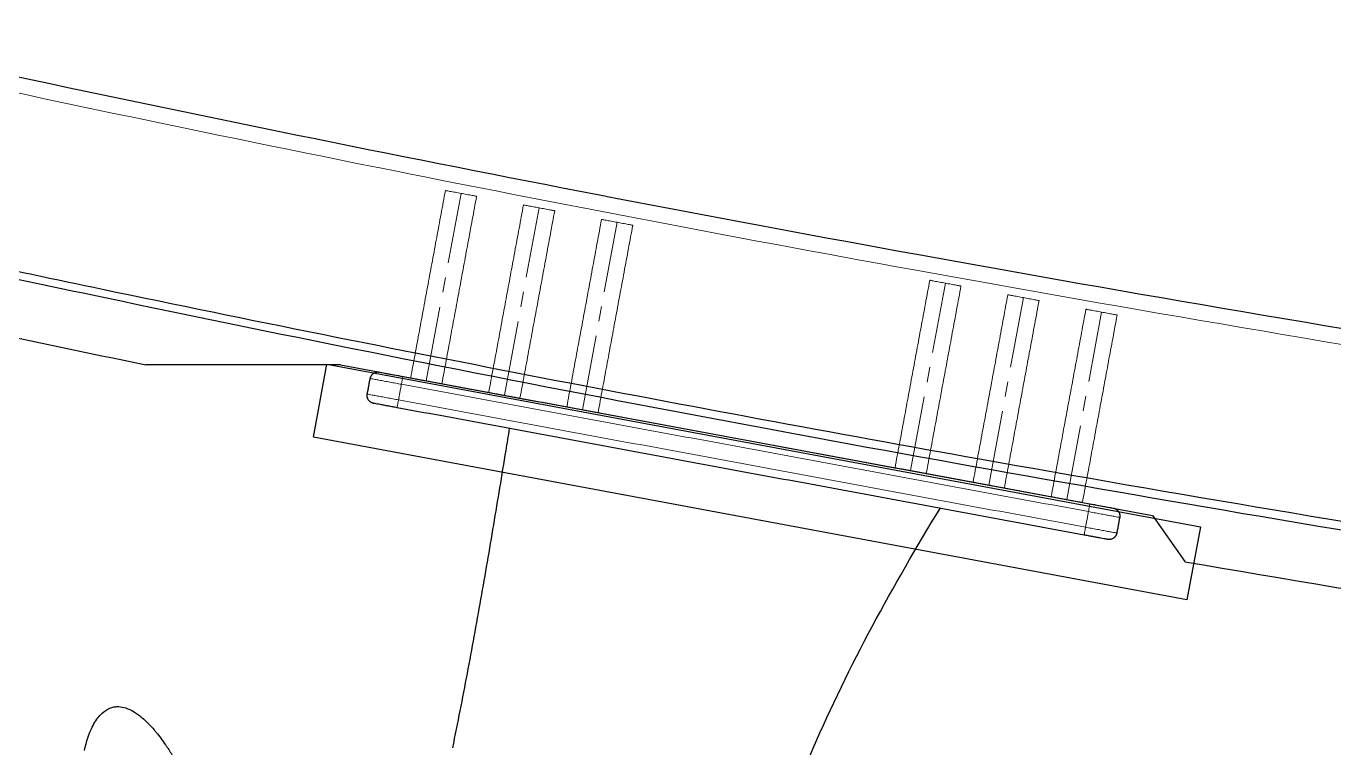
# Model space of a CAD drawing. Header units: inches. Extents: x 5516 to 5996, y -2506 to -2249.
# Drawn here: x 5587.35 to 5607.94, y -2478.41 to -2467.05 of the extents above; entities that cross this region are included whole.
import ezdxf

# ---------------------------------------------------------------- set-up
doc = ezdxf.new("R2010")
doc.units = ezdxf.units.IN
doc.header["$LTSCALE"] = 12
doc.header["$MEASUREMENT"] = 0
doc.linetypes.add('Center', pattern=[0.15748, 0.098425, -0.019685, 0.019685, -0.019685])
doc.layers.add('Make2D$DEFPOINTS', color=4, linetype='Continuous', true_color=0x00ffff)
doc.layers.add('Make2D$Visible$Curves', color=18, linetype='Continuous', true_color=0x000000)
for name, color, linetype, lineweight, true_color in [('Make2D$Visible$centerlines', 251, 'Center', 13, 0x696969), ('Make2D$Visible$DARK GRAY LINES', 251, 'Continuous', 13, 0x696969), ('Make2D$Visible$Tangents', 251, 'Continuous', 13, 0x696969)]:
    doc.layers.add(name, color=color, linetype=linetype, lineweight=lineweight, true_color=true_color)

msp = doc.modelspace()

# ---------------------------------------------------------------- linework, layer by layer
at = {"layer": 'Make2D$DEFPOINTS'}
msp.add_lwpolyline([(5592.08796, -2472.3687), (5605.83796, -2474.92869), (5605.62399, -2476.07795), (5591.87399, -2473.51796)], close=True, dxfattribs=at)
at = {"layer": 'Make2D$Visible$centerlines'}
for p, q in [((5593.65104, -2472.63218), (5594.19775, -2469.68241)), ((5594.88011, -2472.85997), (5595.42682, -2469.91021)), ((5596.10918, -2473.08777), (5596.65589, -2470.138)), ((5601.27619, -2474.04541), (5601.82289, -2471.09565)), ((5602.50526, -2474.27321), (5603.05196, -2471.32344)), ((5603.73432, -2474.501), (5604.28103, -2471.55124))]:
    msp.add_line(p, q, dxfattribs=at)
at = {"layer": 'Make2D$Visible$Curves'}
for p, q in [((5592.29907, -2472.3816), (5589.23806, -2472.3816)), ((5592.29907, -2472.3816), (5605.08138, -2474.75067)), ((5605.08138, -2474.75067), (5605.59266, -2475.47437))]:
    msp.add_line(p, q, dxfattribs=at)
for points, knots in [([(5583.57213, -2467.05048), (5589.48166, -2468.36543), (5598.82534, -2470.24576), (5608.21865, -2471.84378), (5611.64962, -2472.391)], [35.55812436, 35.55812436, 35.55812436, 35.55812436, 53.72968124, 64.15885937, 64.15885937, 64.15885937, 64.15885937]), ([(5606.48084, -2474.71821), (5600.49018, -2473.70032), (5592.93316, -2472.27231), (5585.3973, -2470.64733), (5583.82463, -2470.29921)], [-1575.4199961, -1575.4199961, -1575.4199961, -1575.4199961, -1111.99776075, -989.6859472, -989.6859472, -989.6859472, -989.6859472]), ([(5611.64962, -2475.42809), (5608.54925, -2474.9364), (5605.45368, -2474.41607), (5602.3627, -2473.86563), (5600.06599, -2473.45663), (5595.45632, -2472.60143), (5590.85996, -2471.67739), (5588.55338, -2471.19507), (5587.07131, -2470.88516), (5585.59109, -2470.56794), (5584.11263, -2470.24326)], [371.93794286, 371.93794286, 371.93794286, 371.93794286, 381.35594724, 381.35594724, 381.35594724, 388.35364038, 395.42217628, 395.42217628, 395.42217628, 399.96374784, 399.96374784, 399.96374784, 399.96374784]), ([(5592.9136, -2472.4955), (5592.9136, -2472.4955), (5592.92296, -2472.49723), (5592.96038, -2472.50417), (5592.98834, -2472.50935), (5593.05486, -2472.52168), (5593.09605, -2472.52931), (5593.18639, -2472.54606), (5593.23529, -2472.55512), (5593.28232, -2472.56384)], [0, 0, 0, 0, 3.76412109, 3.76412109, 7.52824217, 7.52824217, 11.29236326, 11.29236326, 15.05648435, 15.05648435, 15.05648435, 15.05648435]), ([(5598.6065, -2482.53196), (5598.64745, -2482.17493), (5598.70323, -2481.82051), (5598.84237, -2481.1164), (5598.92627, -2480.76628), (5599.21635, -2479.7348), (5599.46206, -2479.06866), (5600.02143, -2477.76432), (5600.33499, -2477.12608), (5601.00906, -2475.86891), (5601.36956, -2475.25102), (5601.73936, -2474.63977)], [0, 0, 0, 0, 27.19428124, 27.19428124, 54.38856274, 54.38856274, 108.77712573, 108.77712573, 163.16568872, 163.16568872, 217.5542517, 217.5542517, 217.5542517, 217.5542517]), ([(5604.09813, -2474.56843), (5604.14516, -2474.57715), (5604.19406, -2474.58621), (5604.2844, -2474.60295), (5604.32559, -2474.61059), (5604.39211, -2474.62292), (5604.42007, -2474.6281), (5604.45749, -2474.63503), (5604.46685, -2474.63677), (5604.46685, -2474.63677)], [0, 0, 0, 0, 3.76412109, 3.76412109, 7.52824218, 7.52824218, 11.29236327, 11.29236327, 15.05648435, 15.05648435, 15.05648435, 15.05648435]), ([(5627.60709, -2477.85649), (5623.80157, -2477.36878), (5616.7524, -2476.39129), (5609.71814, -2475.26827), (5606.48084, -2474.71821)], [-2118.99860262, -2118.99860262, -2118.99860262, -2118.99860262, -1825.84943679, -1575.4199961, -1575.4199961, -1575.4199961, -1575.4199961]), ([(5588.2692, -2478.45334), (5588.30268, -2478.30473), (5588.3726, -2478.08821), (5588.50648, -2477.89557), (5588.6304, -2477.79216), (5588.72637, -2477.763), (5588.7785, -2477.76006), (5588.78586, -2477.75989)], [0, 0, 0, 0, 23.50449074, 41.06472436, 56.80968848, 70.96579413, 73.2701054, 73.2701054, 73.2701054, 73.2701054]), ([(5588.78586, -2477.75989), (5588.81932, -2477.7591), (5588.89251, -2477.76775), (5589.00891, -2477.81435), (5589.10772, -2477.87897), (5589.16457, -2477.92514), (5589.17982, -2477.93814)], [73.2701054, 73.2701054, 73.2701054, 73.2701054, 83.74893268, 95.37306014, 106.04635005, 109.90831443, 109.90831443, 109.90831443, 109.90831443]), ([(5589.17982, -2477.93814), (5589.20351, -2477.95836), (5589.22763, -2477.98041), (5589.25201, -2478.00422), (5589.2623, -2478.01426), (5589.27265, -2478.02464), (5589.28306, -2478.03533), (5589.30992, -2478.06295), (5589.33712, -2478.0927), (5589.36472, -2478.12475), (5589.37672, -2478.13867), (5589.38877, -2478.15301), (5589.4009, -2478.16779), (5589.42435, -2478.19637), (5589.44801, -2478.22653), (5589.47188, -2478.25828), (5589.49618, -2478.29062), (5589.52067, -2478.32461), (5589.54531, -2478.36021), (5589.55468, -2478.37375), (5589.56408, -2478.38752), (5589.57349, -2478.40152), (5589.60539, -2478.449), (5589.63756, -2478.49919), (5589.6699, -2478.55198), (5589.70029, -2478.60157), (5589.73088, -2478.65352), (5589.76164, -2478.70769), (5589.77522, -2478.73161), (5589.78885, -2478.75597), (5589.80252, -2478.78077), (5589.81806, -2478.80897), (5589.83367, -2478.83773), (5589.84934, -2478.86702), (5589.87728, -2478.91926), (5589.90541, -2478.97318), (5589.93376, -2479.0287), (5589.9608, -2479.08164), (5589.98801, -2479.136), (5590.01534, -2479.19175), (5590.04139, -2479.24491), (5590.06759, -2479.29941), (5590.09388, -2479.35519), (5590.11894, -2479.40838), (5590.14406, -2479.4627), (5590.16917, -2479.51804), (5590.19328, -2479.5712), (5590.21736, -2479.62527), (5590.24135, -2479.68015), (5590.26447, -2479.73306), (5590.28752, -2479.78675), (5590.31044, -2479.84109), (5590.33258, -2479.89361), (5590.35462, -2479.94678), (5590.3765, -2480.00047), (5590.39771, -2480.05253), (5590.41878, -2480.10507), (5590.43966, -2480.15801), (5590.45999, -2480.20953), (5590.48014, -2480.26144), (5590.50009, -2480.31361), (5590.51955, -2480.36452), (5590.53881, -2480.41568), (5590.55791, -2480.46705), (5590.57654, -2480.51715), (5590.59528, -2480.5682), (5590.61347, -2480.61854), (5590.62936, -2480.66253), (5590.64497, -2480.70632), (5590.66055, -2480.75045), (5590.66298, -2480.75734), (5590.66516, -2480.76351), (5590.66708, -2480.76896), (5590.68446, -2480.8183), (5590.70172, -2480.86776), (5590.71879, -2480.91711), (5590.73566, -2480.9659), (5590.75236, -2481.01465), (5590.76891, -2481.06338), (5590.78526, -2481.11155), (5590.80145, -2481.15965), (5590.81753, -2481.20763), (5590.83345, -2481.25511), (5590.8493, -2481.30257), (5590.86499, -2481.34986), (5590.8806, -2481.39687), (5590.89608, -2481.44376), (5590.91146, -2481.49054), (5590.92673, -2481.53701), (5590.94196, -2481.58351), (5590.95706, -2481.62975), (5590.9609, -2481.64152), (5590.9644, -2481.65224), (5590.96755, -2481.6619), (5590.97908, -2481.69725), (5590.99053, -2481.73242), (5591.00198, -2481.76756), (5591.00938, -2481.7903), (5591.01678, -2481.81299), (5591.02417, -2481.83565)], [0, 0, 0, 0, 0.2280958, 0.2280958, 0.2280958, 0.32426972, 0.32426972, 0.32426972, 0.57245066, 0.57245066, 0.57245066, 0.68033306, 0.68033306, 0.68033306, 0.889039, 0.889039, 0.889039, 1.10166771, 1.10166771, 1.10166771, 1.182509, 1.182509, 1.182509, 1.45665353, 1.45665353, 1.45665353, 1.714184, 1.714184, 1.714184, 1.82786752, 1.82786752, 1.82786752, 1.95716436, 1.95716436, 1.95716436, 2.18774094, 2.18774094, 2.18774094, 2.40765695, 2.40765695, 2.40765695, 2.61740574, 2.61740574, 2.61740574, 2.8172775, 2.8172775, 2.8172775, 3.00939438, 3.00939438, 3.00939438, 3.19457909, 3.19457909, 3.19457909, 3.373557, 3.373557, 3.373557, 3.54706484, 3.54706484, 3.54706484, 3.71592956, 3.71592956, 3.71592956, 3.88067472, 3.88067472, 3.88067472, 4.04220127, 4.04220127, 4.04220127, 4.18229394, 4.18229394, 4.18229394, 4.2019163, 4.2019163, 4.2019163, 4.35898947, 4.35898947, 4.35898947, 4.5141338, 4.5141338, 4.5141338, 4.66751752, 4.66751752, 4.66751752, 4.81941997, 4.81941997, 4.81941997, 4.9703283, 4.9703283, 4.9703283, 5.12041643, 5.12041643, 5.12041643, 5.15517901, 5.15517901, 5.15517901, 5.2698335, 5.2698335, 5.2698335, 5.3440865, 5.3440865, 5.3440865, 5.3440865])]:
    msp.add_open_spline(points, degree=3, knots=knots, dxfattribs=at)
for points, degree in [([(5583.69963, -2471.19332), (5585.54453, -2471.60139), (5587.39069, -2471.99737), (5589.23806, -2472.3816)], 3), ([(5592.72236, -2472.84144), (5592.76792, -2472.59563)], 1), ([(5593.28232, -2472.56384), (5604.09813, -2474.56843)], 1), ([(5604.00701, -2475.06006), (5593.19121, -2473.05547)], 1), ([(5594.95844, -2473.383), (5594.9395, -2473.49837), (5594.92053, -2473.61385), (5594.90151, -2473.72945)], 3), ([(5594.9015, -2473.72951), (5594.86949, -2473.92413), (5594.83736, -2474.11911), (5594.805, -2474.3146)], 3), ([(5594.80499, -2474.31469), (5594.77281, -2474.50913), (5594.74039, -2474.70408), (5594.70757, -2474.89973)], 3), ([(5594.70755, -2474.89984), (5594.67496, -2475.09407), (5594.64197, -2475.289), (5594.60838, -2475.48481)], 3), ([(5604.56698, -2474.78245), (5604.52142, -2475.02827)], 1), ([(5594.60836, -2475.48494), (5594.57508, -2475.67898), (5594.54121, -2475.87388), (5594.50661, -2476.06982)], 3), ([(5605.59179, -2475.47947), (5611.8728, -2476.55652), (5618.16614, -2477.51011), (5624.46999, -2478.35335)], 3), ([(5591.83271, -2484.02882), (5643.71314, -2475.81177)], 1), ([(5594.50658, -2476.06998), (5594.47234, -2476.26385), (5594.43737, -2476.45875), (5594.40159, -2476.65475)], 3), ([(5594.40156, -2476.65493), (5594.3662, -2476.8487), (5594.33004, -2477.04357), (5594.29297, -2477.23958)], 3), ([(5594.29293, -2477.23979), (5594.2563, -2477.43348), (5594.21877, -2477.62831), (5594.18018, -2477.82431)], 3), ([(5588.4499, -2477.97202), (5588.45118, -2477.97016), (5588.45247, -2477.96831), (5588.45375, -2477.96648)], 3), ([(5594.18014, -2477.82453), (5594.14202, -2478.01815), (5594.10288, -2478.21292), (5594.06266, -2478.40891)], 3)]:
    msp.add_open_spline(points, degree=degree, dxfattribs=at)
for points, weights in [([(5592.76792, -2472.59563), (5592.7907, -2472.47272), (5592.9136, -2472.4955)], [1, 0.707106781176, 1]), ([(5592.82249, -2472.98713), (5592.69958, -2472.96435), (5592.72236, -2472.84144)], [1, 0.707106781121, 1]), ([(5593.19121, -2473.05547), (5592.82249, -2472.98713), (5592.82249, -2472.98713)], [1, 0.707106781256, 1]), ([(5604.46685, -2474.63677), (5604.58976, -2474.65955), (5604.56698, -2474.78245)], [1, 0.707106781191, 1]), ([(5604.37573, -2475.1284), (5604.37573, -2475.1284), (5604.00701, -2475.06006)], [1, 0.707106781219, 1]), ([(5604.52142, -2475.02827), (5604.49864, -2475.15118), (5604.37573, -2475.1284)], [1, 0.707106781239, 1])]:
    msp.add_rational_spline(points, weights, degree=2, dxfattribs=at)
at = {"layer": 'Make2D$Visible$DARK GRAY LINES'}
for points in [[(5593.40523, -2472.58662), (5593.95194, -2469.63685)], [(5594.44357, -2469.72797), (5593.89686, -2472.67774)], [(5594.6343, -2472.81441), (5595.18101, -2469.86465)], [(5595.67263, -2469.95577), (5595.12593, -2472.90553)], [(5595.86337, -2473.04221), (5596.41007, -2470.09244)], [(5596.9017, -2470.18356), (5596.355, -2473.13333)], [(5601.03037, -2473.99986), (5601.57708, -2471.05009)], [(5602.06871, -2471.14121), (5601.522, -2474.09097)], [(5602.25944, -2474.22765), (5602.80615, -2471.27788)], [(5603.29778, -2471.369), (5602.75107, -2474.31877)], [(5603.48851, -2474.45544), (5604.03522, -2471.50568)], [(5604.52684, -2471.5968), (5603.98014, -2474.54656)]]:
    msp.add_open_spline(points, degree=1, dxfattribs=at)
for points in [[(5593.95194, -2469.63685), (5593.95194, -2469.63685), (5594.19775, -2469.68241), (5594.44357, -2469.72797), (5594.44357, -2469.72797)], [(5595.18101, -2469.86465), (5595.18101, -2469.86465), (5595.42682, -2469.91021), (5595.67263, -2469.95577), (5595.67263, -2469.95577)], [(5596.41007, -2470.09244), (5596.41007, -2470.09244), (5596.65589, -2470.138), (5596.9017, -2470.18356), (5596.9017, -2470.18356)], [(5601.57708, -2471.05009), (5601.57708, -2471.05009), (5601.82289, -2471.09565), (5602.06871, -2471.14121), (5602.06871, -2471.14121)], [(5602.80615, -2471.27788), (5602.80615, -2471.27788), (5603.05196, -2471.32344), (5603.29778, -2471.369), (5603.29778, -2471.369)], [(5604.03522, -2471.50568), (5604.03522, -2471.50568), (5604.28103, -2471.55124), (5604.52684, -2471.5968), (5604.52684, -2471.5968)], [(5593.40523, -2472.58662), (5593.40523, -2472.58662), (5593.65104, -2472.63218), (5593.89686, -2472.67774), (5593.89686, -2472.67774)], [(5594.6343, -2472.81441), (5594.6343, -2472.81441), (5594.88011, -2472.85997), (5595.12593, -2472.90553), (5595.12593, -2472.90553)], [(5595.86337, -2473.04221), (5595.86337, -2473.04221), (5596.10918, -2473.08777), (5596.355, -2473.13333), (5596.355, -2473.13333)], [(5601.03037, -2473.99986), (5601.03037, -2473.99986), (5601.27619, -2474.04541), (5601.522, -2474.09097), (5601.522, -2474.09097)], [(5602.25944, -2474.22765), (5602.25944, -2474.22765), (5602.50526, -2474.27321), (5602.75107, -2474.31877), (5602.75107, -2474.31877)], [(5603.48851, -2474.45544), (5603.48851, -2474.45544), (5603.73432, -2474.501), (5603.98014, -2474.54656), (5603.98014, -2474.54656)]]:
    msp.add_rational_spline(points, [1, 0.707106781187, 1, 0.707106781187, 1], degree=2, knots=[-19.94911335, -19.94911335, -19.94911335, -9.97455668, -9.97455668, 0, 0, 0], dxfattribs=at)
at = {"layer": 'Make2D$Visible$Tangents'}
msp.add_open_spline([(5583.82463, -2467.36279), (5589.63591, -2468.6516), (5598.89555, -2470.51185), (5608.20354, -2472.09497), (5611.64962, -2472.64432)], degree=3, knots=[35.87286761, 35.87286761, 35.87286761, 35.87286761, 53.72968124, 64.19960455, 64.19960455, 64.19960455, 64.19960455], dxfattribs=at)
for points, weights in [([(5592.76792, -2472.59563), (5592.76792, -2472.59563), (5593.25954, -2472.68675)], [1, 0.707106781188, 1]), ([(5593.28232, -2472.56384), (5593.28232, -2472.56384), (5593.25954, -2472.68675)], [1, 0.707106781147, 1]), ([(5592.72236, -2472.84144), (5592.72236, -2472.84144), (5593.21399, -2472.93256)], [1, 0.707106781197, 1]), ([(5593.21399, -2472.93256), (5593.19121, -2473.05547), (5593.19121, -2473.05547)], [1, 0.707106780966, 1]), ([(5604.07535, -2474.69134), (5604.09813, -2474.56843), (5604.09813, -2474.56843)], [1, 0.707106781235, 1]), ([(5604.56698, -2474.78245), (5604.56698, -2474.78245), (5604.07535, -2474.69134)], [1, 0.707106781185, 1]), ([(5604.00701, -2475.06006), (5604.00701, -2475.06006), (5604.02979, -2474.93715)], [1, 0.70710678141, 1]), ([(5604.02979, -2474.93715), (5604.52142, -2475.02827), (5604.52142, -2475.02827)], [1, 0.707106781184, 1])]:
    msp.add_rational_spline(points, weights, degree=2, dxfattribs=at)
for points in [[(5593.25954, -2472.68675), (5593.21399, -2472.93256)], [(5604.07535, -2474.69134), (5593.25954, -2472.68675)], [(5593.21399, -2472.93256), (5604.02979, -2474.93715)], [(5604.02979, -2474.93715), (5604.07535, -2474.69134)]]:
    msp.add_open_spline(points, degree=1, dxfattribs=at)

doc.saveas('drawing.dxf')
